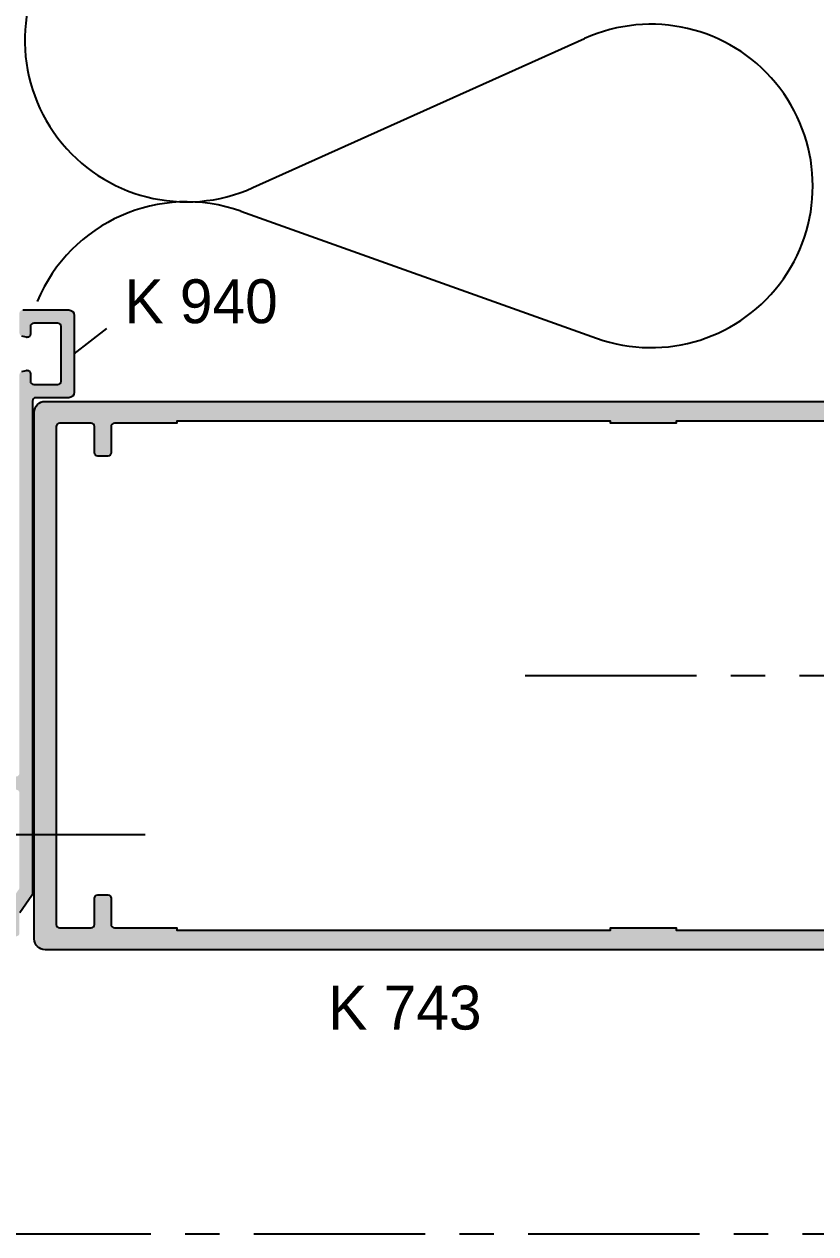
# Model space of a CAD drawing. Header units: millimetres. Extents: x -153 to 2280, y 0 to 724.
# Drawn here: x 312 to 348.1, y 542.4 to 597.6 of the extents above; entities that cross this region are included whole.
import ezdxf
from ezdxf.enums import TextEntityAlignment as Align

# ---------------------------------------------------------------- set-up
doc = ezdxf.new("R2010")
doc.units = ezdxf.units.MM
doc.header["$LTSCALE"] = 0.025
doc.header["$MEASUREMENT"] = 0
doc.linetypes.add('CENTER', pattern=[2, 1.25, -0.25, 0.25, -0.25])
for name, color, linetype in [('ASSI', 1, 'CENTER'), ('FILL', 253, 'Continuous'), ('FINE', 7, 'Continuous'), ('GROSSA', 8, 'Continuous'), ('TESTO', 2, 'Continuous'), ('TRATTEGGI', 140, 'Continuous')]:
    doc.layers.add(name, color=color, linetype=linetype)
doc.styles.add('Aluk Text', font='GOTHIC.TTF')

msp = doc.modelspace()

# ---------------------------------------------------------------- hatches: boundary and pattern name
at = {"layer": 'FILL'}
h = msp.add_hatch(color=256, dxfattribs=at)
edge = h.paths.add_edge_path()
edge.add_line((310.2607718233408, 556.5708066980696), (310.0604090736259, 556.3054243444312))
edge.add_arc((309.9305052630582, 556.3804243444312), 0.1500000000000091, 239.9999999999996, 330.000000000007, ccw=False)
edge.add_line((309.8555052630582, 556.2505205338634), (308.5429372897742, 556.8603804033954))
edge.add_arc((308.606142632587, 556.9964137987067), 0.1499999999999799, 180.0000000000109, 245.0789546372701, ccw=False)
edge.add_line((308.456142632587, 556.9964137987067), (308.456142632587, 557.0804243444311))
edge.add_arc((308.6061426325871, 557.0804243444311), 0.1500000000000199, 90.0000000000054, 180.0000000000109, ccw=False)
edge.add_line((308.606142632587, 557.2304243444312), (311.0762420164029, 557.2304243444312))
edge.add_arc((311.0762420164029, 557.380424344431), 0.1499999999999773, 270.0000000000054, 325.4465180680629)
edge.add_line((311.199781585274, 557.2953480555889), (311.7795099150451, 558.1371735383045))
edge.add_arc((311.6559703461741, 558.2222498271467), 0.1500000000000525, 325.4465180680574, 360)
edge.add_line((311.8059703461741, 558.2222498271467), (311.805970346174, 562.530424344431))
edge.add_arc((311.6559703461741, 562.5304243444311), 0.1500000000000199, 0, 89.99999999999457)
edge.add_line((311.6559703461741, 562.6804243444311), (308.606142632587, 562.680424344431))
edge.add_arc((308.6061426325871, 562.8304243444311), 0.1500000000000057, 179.9999999999891, 269.9999999999946, ccw=False)
edge.add_line((308.456142632587, 562.8304243444311), (308.456142632587, 562.9144348901555))
edge.add_arc((308.606142632587, 562.9144348901555), 0.1499999999999773, 114.9210453627299, 179.9999999999891, ccw=False)
edge.add_line((308.5429372897742, 563.0504682854668), (309.8555052630583, 563.6603281549988))
edge.add_arc((309.9305052630583, 563.5304243444311), 0.1499999999999968, 29.99999999999568, 119.99999999999571, ccw=False)
edge.add_line((310.0604090736259, 563.6054243444311), (310.2607718233408, 563.3400419907925))
edge.add_arc((310.3804841040424, 563.4304243444311), 0.1500000000000379, 217.0526770272561, 269.9999999999946)
edge.add_line((310.3804841040423, 563.2804243444311), (311.6559703461741, 563.2804243444311))
edge.add_arc((311.6559703461741, 563.430424344431), 0.1500000000000341, 270.0000000000054, 360)
edge.add_line((311.8059703461741, 563.430424344431), (311.8059703461741, 581.5931058926008))
edge.add_arc((311.9559703461741, 581.5931058926008), 0.1499999999999773, 104.9999999999979, 180, ccw=False)
edge.add_line((311.9171474894087, 581.737994766544), (312.1171474894087, 581.7915846050303))
edge.add_arc((312.1559703461741, 581.646695731087), 0.1500000000000057, 1.0913936421275139e-11, 105.00000000001069, ccw=False)
edge.add_line((312.3059703461741, 581.646695731087), (312.3059703461741, 581.2966957310871))
edge.add_arc((312.4559703461741, 581.296695731087), 0.1500000000000057, 179.9999999999891, 269.9999999999891)
edge.add_line((312.4559703461741, 581.146695731087), (313.5559703461741, 581.146695731087))
edge.add_arc((313.5559703461741, 581.2966957310871), 0.1499999999999773, 270, 360)
edge.add_line((313.7059703461741, 581.2966957310871), (313.7059703461741, 583.7966957310871))
edge.add_arc((313.5559703461741, 583.796695731087), 0.1499999999999773, 0, 90)
edge.add_line((313.5559703461741, 583.946695731087), (312.4559703461741, 583.946695731087))
edge.add_arc((312.4559703461741, 583.796695731087), 0.1499999999999773, 90, 180)
edge.add_line((312.3059703461741, 583.796695731087), (312.3059703461741, 583.446695731087))
edge.add_arc((312.1559703461741, 583.446695731087), 0.1500000000000199, -104.99999999999739, 0, ccw=False)
edge.add_line((312.1171474894087, 583.3018068571437), (311.9171474894087, 583.3553966956299))
edge.add_arc((311.9559703461741, 583.5002855695732), 0.150000000000002, 179.9999999999891, 254.9999999999945, ccw=False)
edge.add_line((311.8059703461741, 583.5002855695732), (311.8059703461741, 584.396695731087))
edge.add_arc((311.9559703461741, 584.396695731087), 0.1499999999999773, 90, 180, ccw=False)
edge.add_line((311.9559703461741, 584.546695731087), (314.055970346174, 584.546695731087))
edge.add_arc((314.0559703461741, 584.296695731087), 0.2500000000000284, 6.480149750132114e-12, 90.00000000000648, ccw=False)
edge.add_line((314.3059703461741, 584.296695731087), (314.3059703461741, 580.796695731087))
edge.add_arc((314.0559703461741, 580.796695731087), 0.25, -90, 0, ccw=False)
edge.add_line((314.0559703461741, 580.546695731087), (312.5559703461741, 580.546695731087))
edge.add_arc((312.5559703461741, 580.396695731087), 0.1499999999999773, 89.99999999999457, 180)
edge.add_line((312.4059703461741, 580.396695731087), (312.4059703461741, 557.9474816279749))
edge.add_arc((312.255970346174, 557.9474816279749), 0.1500000000000341, -34.553481931945726, 0, ccw=False)
edge.add_line((312.3795099150451, 557.8624053391327), (311.8324307773031, 557.067989859394))
edge.add_arc((311.955970346174, 556.9829135705518), 0.1499999999999545, 145.4465180680448, 179.9999999999891)
edge.add_line((311.8059703461741, 556.9829135705518), (311.8059703461741, 556.1475991441913))
edge.add_arc((311.6559703461741, 556.1475991441913), 0.1500000000000057, -126.56320852566688, 0, ccw=False)
edge.add_line((311.5666139606247, 556.0271191194505), (310.7929741064911, 556.600904369172))
edge.add_arc((310.7036177209417, 556.4804243444312), 0.1500000000000086, 53.43679147434829, 90.00000000001086)
edge.add_line((310.7036177209417, 556.6304243444312), (310.3804841040422, 556.6304243444312))
edge.add_arc((310.3804841040424, 556.4804243444312), 0.1500000000000341, 90.00000000002714, 142.9473229727677)
h = msp.add_hatch(color=256, dxfattribs=at)
edge = h.paths.add_edge_path()
edge.add_arc((374.3261875580535, 570.4757201367963), 0.154869648702657, 1.8557980822254194, 88.26417584623982, ccw=False)
edge.add_line((374.4809759771164, 570.4807354546633), (374.4809759771163, 569.8928674890199))
edge.add_arc((374.3309759771161, 569.8928674890199), 0.150000000000162, 315.0000000000269, 359.99999999998914, ccw=False)
edge.add_line((374.4370419942943, 569.7868014718418), (374.1749099599384, 569.5246694374858))
edge.add_arc((374.0528509771163, 569.6467284203078), 0.1726174689163757, 185.3160638226741, 315.0000000000075, ccw=False)
edge.add_line((373.8809759771163, 569.6307354546639), (373.8809759771163, 569.8807354546639))
edge.add_arc((373.7309759771164, 569.8807354546639), 0.1499999999999888, 359.9999999999783, 449.9999999999956)
edge.add_line((373.7309759771164, 570.0307354546638), (373.2465313270629, 570.0307354546638))
edge.add_arc((373.2465313270629, 569.8807354546639), 0.1500000000000057, 90.00000000000881, 150.0000000000181)
edge.add_line((373.1166275164952, 569.9557354546638), (372.5104097338461, 568.9057354546638))
edge.add_line((372.5104097338461, 568.9057354546638), (372.3805059232785, 568.8307354546639))
edge.add_line((372.3805059232784, 568.8307354546639), (372.3330512953324, 568.8307354546639))
edge.add_line((372.3330512953324, 568.8307354546639), (372.1830512953325, 568.980735454664))
edge.add_line((372.1830512953325, 568.9807354546639), (372.0330512953324, 568.8307354546639))
edge.add_line((372.0330512953324, 568.8307354546639), (371.5359759771164, 568.8307354546639))
edge.add_line((371.5359759771164, 568.8307354546639), (371.3859759771165, 568.980735454664))
edge.add_line((371.3859759771165, 568.9807354546639), (371.2359759771164, 568.8307354546639))
edge.add_line((371.2359759771164, 568.8307354546639), (370.7409759771164, 568.8307354546639))
edge.add_line((370.7409759771164, 568.8307354546639), (370.5909759771163, 568.980735454664))
edge.add_line((370.5909759771164, 568.9807354546639), (370.4409759771164, 568.8307354546639))
edge.add_line((370.4409759771164, 568.8307354546639), (369.9459759771164, 568.8307354546639))
edge.add_line((369.9459759771164, 568.8307354546639), (369.7959759771164, 568.9807354546639))
edge.add_line((369.7959759771164, 568.9807354546639), (369.6459759771164, 568.8307354546639))
edge.add_line((369.6459759771163, 568.8307354546639), (369.1509759771163, 568.8307354546639))
edge.add_line((369.1509759771163, 568.8307354546639), (369.0009759771164, 568.980735454664))
edge.add_line((369.0009759771164, 568.9807354546639), (368.8509759771163, 568.8307354546639))
edge.add_line((368.8509759771164, 568.8307354546639), (368.3559759771164, 568.8307354546639))
edge.add_line((368.3559759771164, 568.8307354546639), (368.2059759771164, 568.980735454664))
edge.add_line((368.2059759771164, 568.9807354546639), (368.0559759771164, 568.8307354546639))
edge.add_line((368.0559759771164, 568.8307354546639), (367.5609759771164, 568.8307354546639))
edge.add_line((367.5609759771164, 568.8307354546639), (367.4109759771164, 568.9807354546639))
edge.add_line((367.4109759771163, 568.9807354546639), (367.2609759771163, 568.8307354546639))
edge.add_line((367.2609759771163, 568.8307354546639), (366.7659759771163, 568.8307354546639))
edge.add_line((366.7659759771163, 568.8307354546639), (366.6159759771163, 568.980735454664))
edge.add_line((366.6159759771164, 568.9807354546639), (366.4653537566511, 568.8301132341985))
edge.add_arc((366.4312706388536, 567.8804243444313), 0.9503002926792825, 87.94461000808217, 272.0553899919109)
edge.add_line((366.465353756651, 566.9307354546639), (366.8634759771164, 566.9307354546638))
edge.add_line((366.8634759771163, 566.9307354546638), (367.0134759771163, 566.7807354546638))
edge.add_line((367.0134759771164, 566.7807354546638), (367.1634759771164, 566.9307354546638))
edge.add_line((367.1634759771164, 566.9307354546638), (367.6584759771164, 566.9307354546638))
edge.add_line((367.6584759771164, 566.9307354546638), (367.8084759771164, 566.7807354546638))
edge.add_line((367.8084759771164, 566.7807354546638), (367.9584759771164, 566.9307354546638))
edge.add_line((367.9584759771163, 566.9307354546638), (368.4534759771163, 566.9307354546638))
edge.add_line((368.4534759771163, 566.9307354546638), (368.6034759771163, 566.7807354546638))
edge.add_line((368.6034759771163, 566.7807354546638), (368.7534759771164, 566.9307354546638))
edge.add_line((368.7534759771164, 566.9307354546638), (369.2484759771164, 566.9307354546638))
edge.add_line((369.2484759771164, 566.9307354546638), (369.3984759771164, 566.7807354546638))
edge.add_line((369.3984759771164, 566.7807354546638), (369.5484759771164, 566.9307354546638))
edge.add_line((369.5484759771164, 566.9307354546638), (370.0434759771163, 566.9307354546638))
edge.add_line((370.0434759771164, 566.9307354546638), (370.1934759771163, 566.7807354546637))
edge.add_line((370.1934759771163, 566.7807354546638), (370.3434759771164, 566.9307354546638))
edge.add_line((370.3434759771164, 566.9307354546638), (370.8384759771164, 566.9307354546638))
edge.add_line((370.8384759771164, 566.9307354546638), (370.9884759771164, 566.7807354546638))
edge.add_line((370.9884759771163, 566.7807354546638), (371.1384759771163, 566.9307354546638))
edge.add_line((371.1384759771164, 566.9307354546638), (371.6334759771164, 566.9307354546638))
edge.add_line((371.6334759771164, 566.9307354546638), (371.7834759771165, 566.7807354546637))
edge.add_line((371.7834759771165, 566.7807354546638), (371.9334759771164, 566.9307354546638))
edge.add_line((371.9334759771164, 566.9307354546638), (372.3805059232784, 566.9307354546638))
edge.add_arc((372.3805059232785, 566.7807354546638), 0.1500000000000057, 30.00000000003098, 90.00000000001421, ccw=False)
edge.add_line((372.5104097338461, 566.8557354546639), (373.1166275164953, 565.8057354546638))
edge.add_arc((373.2465313270628, 565.8807354546637), 0.1499999999998684, 209.9999999999989, 270.0000000000441)
edge.add_line((373.2465313270629, 565.7307354546639), (373.7309759771164, 565.7307354546639))
edge.add_arc((373.7309759771163, 565.8807354546639), 0.1500000000000057, 270.0000000000109, 360.0000000000109)
edge.add_line((373.8809759771163, 565.880735454664), (373.8809759771163, 566.130735454664))
edge.add_arc((374.0533309661686, 566.1134123259988), 0.1732233616980194, 45.42337010285712, 174.2605660744401, ccw=False)
edge.add_line((374.1749099599384, 566.2368014718419), (374.4370419942943, 565.974669437486))
edge.add_arc((374.3309759771162, 565.868603420308), 0.1500000000001247, 2.1714186004828662e-11, 44.99999999997442, ccw=False)
edge.add_line((374.4809759771163, 565.868603420308), (374.4809759771163, 565.280735454664))
edge.add_arc((374.3306645558251, 565.2807354546756), 0.1503114212912022, 270.1165613831408, 359.99999999556894, ccw=False)
edge.add_line((374.3309703461509, 565.1304243444313), (372.1292825096872, 565.1304243444314))
edge.add_arc((372.1292825096872, 565.2804243444314), 0.1499999999999773, 180, 270.00000000000273, ccw=False)
edge.add_arc((371.8292825096872, 565.2804243444314), 0.1500000000000341, 2.171258662545267e-11, 90.0000000000217)
edge.add_line((371.8292825096871, 565.4304243444313), (370.4292825096871, 565.4304243444313))
edge.add_arc((370.4292825096871, 565.2804243444314), 0.1499999999999773, 90, 180)
edge.add_arc((370.1292825096872, 565.2804243444314), 0.1499999999999702, -90.00000000000267, 0, ccw=False)
edge.add_line((370.1292825096872, 565.1304243444314), (368.7292825096871, 565.1304243444314))
edge.add_arc((368.7292825096871, 565.2804243444314), 0.1499999999999773, 180, 269.99999999999727, ccw=False)
edge.add_arc((368.4292825096871, 565.2804243444314), 0.1499999999999773, 0, 90)
edge.add_line((368.4292825096871, 565.4304243444313), (367.0309703461742, 565.4304243444313))
edge.add_arc((367.0309703461742, 565.2804243444314), 0.1499999999999773, 90, 180)
edge.add_arc((366.7309703461742, 565.2804243444314), 0.1499999999999844, -89.99999999999733, 0, ccw=False)
edge.add_line((366.7309703461742, 565.1304243444314), (365.6309703461741, 565.1304243444314))
edge.add_arc((365.6309703461741, 564.9804243444314), 0.1499999999999773, 89.99999999999865, 180)
edge.add_line((365.4809703461741, 564.9804243444314), (365.4809703461741, 561.2804243444313))
edge.add_arc((365.6309703461741, 561.2804243444313), 0.1499999999999702, 180, 270.0000000000027)
edge.add_line((365.6309703461741, 561.1304243444313), (366.7309703461742, 561.1304243444313))
edge.add_arc((366.7309703461742, 561.2804243444314), 0.1500000000000057, 270.0000000000081, 359.9999999999891)
edge.add_line((366.8809703461742, 561.2804243444313), (366.8809703461742, 561.7304243444313))
edge.add_arc((367.0309703461742, 561.7304243444313), 0.1499999999999844, 90.00000000000279, 180, ccw=False)
edge.add_line((367.0309703461742, 561.8804243444313), (367.3309703461741, 561.8804243444314))
edge.add_arc((367.3309703461741, 561.7304243444314), 0.1500000000000057, -3.26281224261038e-11, 89.99999999998653, ccw=False)
edge.add_line((367.4809703461741, 561.7304243444313), (367.4809703461741, 560.0425563787873))
edge.add_arc((367.330970346174, 560.0425563787874), 0.1500000000000838, 314.9999999999827, 359.9999999999783, ccw=False)
edge.add_line((367.437036363352, 559.9364903616092), (367.1749043289961, 559.6743583272533))
edge.add_arc((367.0688383118181, 559.7804243444313), 0.1499999999999495, 270.00000000003934, 315.0000000000355, ccw=False)
edge.add_line((367.0688383118182, 559.6304243444313), (367.0309703461742, 559.6304243444313))
edge.add_arc((367.0309703461742, 559.7804243444313), 0.1499999999999773, 180, 270.00000000000273, ccw=False)
edge.add_line((366.8809703461742, 559.7804243444313), (366.8809703461742, 560.2304243444313))
edge.add_arc((366.7309703461742, 560.2304243444313), 0.1500000000000412, 2.171258662545164e-11, 90.00000000001899)
edge.add_line((366.7309703461741, 560.3804243444313), (365.6309703461741, 560.3804243444314))
edge.add_arc((365.6309703461741, 560.2304243444314), 0.1500000000000341, 90.00000000001629, 180.0000000000217)
edge.add_line((365.4809703461741, 560.2304243444313), (365.4809703461741, 558.4046371475505))
edge.add_line((365.4809703461741, 558.4046371475505), (365.3309703461741, 558.2554243444313))
edge.add_line((365.3309703461741, 558.2554243444313), (365.4809703461741, 558.1062115413122))
edge.add_line((365.4809703461741, 558.1062115413122), (365.4809703461741, 556.2804243444313))
edge.add_arc((365.6309703461741, 556.2804243444313), 0.1499999999999631, 180, 270.0000000000054)
edge.add_line((365.6309703461741, 556.1304243444313), (366.7309703461741, 556.1304243444313))
edge.add_arc((366.7309703461742, 556.2804243444314), 0.1500000000000341, 269.9999999999729, 359.9999999999783)
edge.add_line((366.8809703461742, 556.2804243444313), (366.8809703461741, 556.7304243444313))
edge.add_arc((367.0309703461742, 556.7304243444313), 0.1500000000000412, 89.99999999998101, 179.9999999999783, ccw=False)
edge.add_line((367.0309703461742, 556.8804243444313), (367.0688383118182, 556.8804243444313))
edge.add_arc((367.0688383118182, 556.7304243444314), 0.1499999999999204, 44.999999999959186, 89.99999999996407, ccw=False)
edge.add_line((367.1749043289961, 556.8364903616092), (367.437036363352, 556.5743583272533))
edge.add_arc((367.330970346174, 556.4682923100753), 0.1500000000000964, 2.1714186004828662e-11, 45.000000000015916, ccw=False)
edge.add_line((367.4809703461741, 556.4682923100753), (367.4809703461741, 555.5304243444313))
edge.add_arc((367.3309703461741, 555.5304243444313), 0.1499999999999702, -90.00000000000267, 0, ccw=False)
edge.add_line((367.3309703461741, 555.3804243444313), (312.9809703461741, 555.3804243444313))
edge.add_arc((312.9809703461741, 555.8804243444313), 0.5, 180, 270, ccw=False)
edge.add_line((312.4809703461741, 555.8804243444313), (312.4809703461741, 579.8804243444313))
edge.add_arc((312.9809703461741, 579.8804243444313), 0.5, 90, 180, ccw=False)
edge.add_line((312.9809703461741, 580.3804243444313), (367.3309703461741, 580.3804243444313))
edge.add_arc((367.3309703461741, 580.2304243444313), 0.1499999999999773, 0, 90.00000000000279, ccw=False)
edge.add_line((367.4809703461741, 580.2304243444313), (367.4809703461741, 579.2925563787873))
edge.add_arc((367.3309703461742, 579.2925563787873), 0.149999999999892, -44.999999999984595, 1.0913936421275139e-11, ccw=False)
edge.add_line((367.4370363633521, 579.1864903616093), (367.1749043289961, 578.9243583272533))
edge.add_arc((367.0688383118182, 579.0304243444313), 0.1499999999999231, 270.0000000000359, 315.00000000004076, ccw=False)
edge.add_line((367.0688383118182, 578.8804243444313), (367.0309703461742, 578.8804243444313))
edge.add_arc((367.0309703461742, 579.0304243444313), 0.1499999999999773, 180, 270.0000000000054, ccw=False)
edge.add_line((366.8809703461742, 579.0304243444313), (366.8809703461742, 579.4804243444313))
edge.add_arc((366.7309703461742, 579.4804243444313), 0.150000000000027, 2.17125866254537e-11, 90.00000000002443)
edge.add_line((366.7309703461741, 579.6304243444313), (365.6309703461741, 579.6304243444313))
edge.add_arc((365.6309703461741, 579.4804243444313), 0.1499999999999773, 89.99999999999457, 180)
edge.add_line((365.4809703461741, 579.4804243444313), (365.4809703461741, 577.6546371475505))
edge.add_line((365.4809703461741, 577.6546371475505), (365.3309703461741, 577.5054243444313))
edge.add_line((365.3309703461741, 577.5054243444313), (365.4809703461741, 577.3562115413121))
edge.add_line((365.4809703461741, 577.3562115413121), (365.4809703461741, 575.5304243444313))
edge.add_arc((365.6309703461741, 575.5304243444313), 0.1499999999999631, 180, 270.0000000000054)
edge.add_line((365.6309703461741, 575.3804243444313), (366.7309703461741, 575.3804243444314))
edge.add_arc((366.7309703461742, 575.5304243444315), 0.1500000000000341, 269.999999999981, 359.9999999999783)
edge.add_line((366.8809703461742, 575.5304243444314), (366.8809703461742, 575.9804243444313))
edge.add_arc((367.0309703461742, 575.9804243444313), 0.1499999999999631, 89.9999999999946, 180, ccw=False)
edge.add_line((367.0309703461742, 576.1304243444313), (367.0688383118182, 576.1304243444313))
edge.add_arc((367.0688383118183, 575.9804243444314), 0.149999999999892, 45.000000000017224, 90.00000000001359, ccw=False)
edge.add_line((367.1749043289961, 576.0864903616093), (367.4370363633521, 575.8243583272534))
edge.add_arc((367.3309703461741, 575.7182923100755), 0.1499999999999897, -4.3428372009657323e-11, 44.99999999996447, ccw=False)
edge.add_line((367.4809703461741, 575.7182923100754), (367.4809703461741, 574.0304243444313))
edge.add_arc((367.3309703461741, 574.0304243444313), 0.1499999999999702, -90.00000000000267, 0, ccw=False)
edge.add_line((367.3309703461741, 573.8804243444313), (367.0309703461741, 573.8804243444314))
edge.add_arc((367.0309703461741, 574.0304243444314), 0.1499999999999204, 180.0000000000217, 270.00000000002166, ccw=False)
edge.add_line((366.8809703461741, 574.0304243444313), (366.8809703461741, 574.4804243444314))
edge.add_arc((366.7309703461741, 574.4804243444314), 0.1499999999999702, 0, 90.00000000000271)
edge.add_line((366.7309703461741, 574.6304243444314), (365.6309703461741, 574.6304243444314))
edge.add_arc((365.6309703461741, 574.4804243444314), 0.1499999999999773, 89.99999999999729, 180)
edge.add_line((365.4809703461741, 574.4804243444314), (365.4809703461741, 570.7804243444313))
edge.add_arc((365.6309703461741, 570.7804243444313), 0.1499999999999808, 180, 269.9999999999987)
edge.add_line((365.6309703461741, 570.6304243444313), (366.7309703461742, 570.6304243444312))
edge.add_arc((366.7309703461742, 570.4804243444312), 0.1499999999999773, 0, 90.00000000000279, ccw=False)
edge.add_arc((367.0309703461742, 570.4804243444312), 0.1499999999999773, 180, 270)
edge.add_line((367.0309703461742, 570.3304243444312), (368.4292825096871, 570.3304243444312))
edge.add_arc((368.4292825096871, 570.4804243444312), 0.1499999999999773, 270.0000000000027, 360)
edge.add_arc((368.7292825096871, 570.4804243444312), 0.1499999999999773, 90, 180, ccw=False)
edge.add_line((368.7292825096871, 570.6304243444312), (370.1292825096872, 570.6304243444312))
edge.add_arc((370.1292825096872, 570.4804243444312), 0.1499999999999773, 0, 90.00000000000279, ccw=False)
edge.add_arc((370.4292825096871, 570.4804243444312), 0.1499999999999773, 180, 270)
edge.add_line((370.4292825096871, 570.3304243444312), (371.8292825096871, 570.3304243444312))
edge.add_arc((371.8292825096872, 570.4804243444313), 0.1500000000000341, 269.999999999981, 359.9999999999783)
edge.add_arc((372.1292825096872, 570.4804243444312), 0.1499999999999702, 89.99999999999733, 180, ccw=False)
edge.add_line((372.1292825096872, 570.6304243444312), (374.3308787474877, 570.6304243444312))
edge.add_line((374.3308787474878, 570.6304243444312), (374.3308787474896, 570.6305187182852))
edge = h.paths.add_edge_path(flags=16)
edge.add_line((313.6309703461741, 556.3804243444313), (315.0809703461741, 556.3804243444313))
edge.add_arc((315.0809703461741, 556.5304243444314), 0.1499999999999773, 270.0000000000054, 360)
edge.add_line((315.230970346174, 556.5304243444314), (315.230970346174, 557.7304243444314))
edge.add_arc((315.3809703461741, 557.7304243444313), 0.1500000000000199, 89.9999999999946, 180, ccw=False)
edge.add_line((315.3809703461741, 557.8804243444314), (315.8309703461741, 557.8804243444314))
edge.add_arc((315.8309703461741, 557.7304243444313), 0.1500000000000341, 0, 90.0000000000054, ccw=False)
edge.add_line((315.9809703461741, 557.7304243444313), (315.9809703461741, 556.5304243444314))
edge.add_arc((316.1309703461741, 556.5304243444314), 0.1500000000000341, 180, 270)
edge.add_line((316.1309703461741, 556.3804243444313), (318.9809703461741, 556.3804243444313))
edge.add_line((318.9809703461741, 556.3804243444314), (318.9809703461741, 556.2804243444314))
edge.add_line((318.9809703461741, 556.2804243444314), (338.7309703461742, 556.2804243444314))
edge.add_line((338.7309703461742, 556.2804243444314), (338.7309703461741, 556.3804243444313))
edge.add_line((338.7309703461741, 556.3804243444313), (341.7309703461741, 556.3804243444313))
edge.add_line((341.7309703461741, 556.3804243444313), (341.7309703461741, 556.2804243444314))
edge.add_line((341.7309703461741, 556.2804243444314), (361.4809703461741, 556.2804243444314))
edge.add_line((361.4809703461741, 556.2804243444313), (361.4809703461742, 556.3804243444313))
edge.add_line((361.4809703461742, 556.3804243444313), (364.3309703461741, 556.3804243444313))
edge.add_arc((364.3309703461741, 556.5304243444313), 0.1499999999999773, 270, 360)
edge.add_line((364.4809703461741, 556.5304243444313), (364.4809703461742, 579.2304243444313))
edge.add_arc((364.3309703461741, 579.2304243444313), 0.1500000000000057, 1.085629331272839e-11, 90.00000000001086)
edge.add_line((364.3309703461741, 579.3804243444313), (361.4809703461742, 579.3804243444313))
edge.add_line((361.4809703461742, 579.3804243444313), (361.4809703461741, 579.4804243444313))
edge.add_line((361.4809703461741, 579.4804243444313), (341.7309703461741, 579.4804243444313))
edge.add_line((341.7309703461741, 579.4804243444313), (341.7309703461741, 579.3804243444313))
edge.add_line((341.7309703461741, 579.3804243444314), (338.7309703461741, 579.3804243444313))
edge.add_line((338.7309703461741, 579.3804243444313), (338.7309703461742, 579.4804243444313))
edge.add_line((338.7309703461742, 579.4804243444313), (318.9809703461741, 579.4804243444313))
edge.add_line((318.9809703461741, 579.4804243444313), (318.9809703461741, 579.3804243444313))
edge.add_line((318.9809703461741, 579.3804243444313), (316.1309703461741, 579.3804243444313))
edge.add_arc((316.1309703461741, 579.2304243444313), 0.1500000000000057, 89.99999999998914, 179.9999999999891)
edge.add_line((315.9809703461741, 579.2304243444313), (315.9809703461741, 578.0304243444313))
edge.add_arc((315.8309703461741, 578.0304243444313), 0.1499999999999915, -89.99999999999471, 1.0913936421275139e-11, ccw=False)
edge.add_line((315.8309703461741, 577.8804243444313), (315.3809703461741, 577.8804243444313))
edge.add_arc((315.3809703461741, 578.0304243444313), 0.1499999999999773, 180, 270.0000000000054, ccw=False)
edge.add_line((315.2309703461742, 578.0304243444313), (315.2309703461741, 579.2304243444312))
edge.add_arc((315.0809703461741, 579.2304243444312), 0.1499999999999915, 1.085629331272942e-11, 90.00000000000541)
edge.add_line((315.0809703461741, 579.3804243444313), (313.6309703461741, 579.3804243444313))
edge.add_arc((313.6309703461741, 579.2304243444313), 0.1500000000000057, 90.00000000000541, 180.0000000000109)
edge.add_line((313.4809703461742, 579.2304243444313), (313.4809703461741, 556.5304243444314))
edge.add_arc((313.6309703461741, 556.5304243444314), 0.1500000000000057, 179.9999999999891, 269.9999999999891)

# ---------------------------------------------------------------- linework, layer by layer
at = {"layer": 'ASSI', "ltscale": 250}
for p, q in [((334.8449595320644, 567.8804243444313), (394.9668715642027, 567.8804243444313)), ((317.5409218520438, 560.6294279342651), (309.6395890453082, 560.6294279342651)), ((309.979859866227, 542.4368560891921), (393.9937493875518, 542.4368560891921))]:
    msp.add_line(p, q, dxfattribs=at)
at = {"layer": 'FINE'}
msp.add_line((314.3059703461741, 582.546695731087), (315.7822716353235, 583.6957607393185), dxfattribs=at)
at = {"layer": 'GROSSA'}
for points in [[(311.9559703461741, 584.546695731087), (314.055970346174, 584.546695731087, -0.414213562373095), (314.3059703461741, 584.296695731087), (314.3059703461741, 580.796695731087, -0.414213562373095), (314.0559703461741, 580.546695731087), (312.5559703461741, 580.546695731087, 0.414213562373095), (312.4059703461741, 580.396695731087), (312.4059703461741, 557.9474816279749, -0.1519208590419829), (312.3795099150451, 557.8624053391327), (311.832430777303, 557.067989859394, 0.1519208590419742)], [(311.9171474894087, 581.737994766544), (312.1171474894087, 581.7915846050303, -0.4931454260313194), (312.3059703461741, 581.646695731087), (312.3059703461741, 581.2966957310871, 0.414213562373109), (312.4559703461741, 581.146695731087), (313.5559703461741, 581.146695731087, 0.4142135623731091), (313.7059703461741, 581.2966957310871), (313.7059703461741, 583.796695731087, 0.4142135623730813), (313.5559703461741, 583.946695731087), (312.4559703461741, 583.946695731087, 0.414213562373081), (312.3059703461741, 583.796695731087), (312.3059703461741, 583.446695731087, -0.4931454260312912), (312.1171474894087, 583.3018068571437), (311.9171474894087, 583.3553966956298, -0.3394542588634001)], [(367.3309703461741, 555.3804243444313), (312.9809703461741, 555.3804243444313, -0.414213562373095), (312.4809703461741, 555.8804243444313), (312.4809703461741, 579.8804243444313, -0.414213562373095), (312.9809703461741, 580.3804243444313), (367.3309703461741, 580.3804243444313, -0.4142135623731228)], [(361.4809703461741, 579.4804243444313), (341.7309703461741, 579.4804243444313), (341.7309703461741, 579.3804243444314), (338.7309703461741, 579.3804243444313), (338.7309703461742, 579.4804243444313), (318.9809703461741, 579.4804243444313), (318.9809703461741, 579.3804243444313), (316.1309703461741, 579.3804243444313, 0.414213562373095), (315.9809703461741, 579.2304243444313), (315.9809703461741, 578.0304243444313, -0.4142135623731505), (315.8309703461741, 577.8804243444313), (315.3809703461741, 577.8804243444313, -0.4142135623731504), (315.2309703461742, 578.0304243444313), (315.2309703461741, 579.2304243444313, 0.4142135623730811), (315.0809703461741, 579.3804243444313), (313.6309703461741, 579.3804243444313, 0.4142135623731365), (313.4809703461742, 579.2304243444313), (313.4809703461741, 556.5304243444314, 0.4142135623730813), (313.6309703461741, 556.3804243444313), (315.0809703461741, 556.3804243444314, 0.4142135623730396), (315.230970346174, 556.5304243444314), (315.230970346174, 557.7304243444313, -0.4142135623731504), (315.3809703461741, 557.8804243444314), (315.8309703461741, 557.8804243444314, -0.4142135623731505), (315.9809703461741, 557.7304243444313), (315.9809703461741, 556.5304243444314, 0.414213562373095), (316.1309703461741, 556.3804243444313), (318.9809703461741, 556.3804243444314), (318.9809703461741, 556.2804243444314), (338.7309703461742, 556.2804243444314), (338.7309703461741, 556.3804243444313), (341.7309703461741, 556.3804243444313), (341.7309703461741, 556.2804243444314), (361.4809703461741, 556.2804243444313)]]:
    msp.add_lwpolyline(points, format="xyb", dxfattribs=at)
at = {"layer": 'TRATTEGGI'}
for p, q in [((322.4471389056876, 590.1223704808374), (337.5570296336473, 596.9210680391172)), ((321.9013182346875, 589.0441776799055), (338.1028503046475, 583.2592608400489))]:
    msp.add_line(p, q, dxfattribs=at)
for centre, start, end in [((319.4230298721686, 596.8433573543098), 63.25432002902365, 294.2253699297547), ((340.5811386671663, 590.2000811656447), 250.3503932885314, 114.2253699297547), ((319.4230298721686, 582.1033573543098), 70.3503932885314, 157.3936139307467)]:
    msp.add_arc(centre, 7.37, start, end, dxfattribs=at)

# ---------------------------------------------------------------- texts
at = {"layer": 'TESTO', "style": 'Aluk Text'}
msp.add_text('K 940', height=2, dxfattribs=at).set_placement((316.588823789991, 583.9433841374989))
msp.add_text('K 743', height=2, dxfattribs=at).set_placement((329.3671160591325, 552.7467268706904), align=Align.MIDDLE)

doc.saveas('drawing.dxf')
